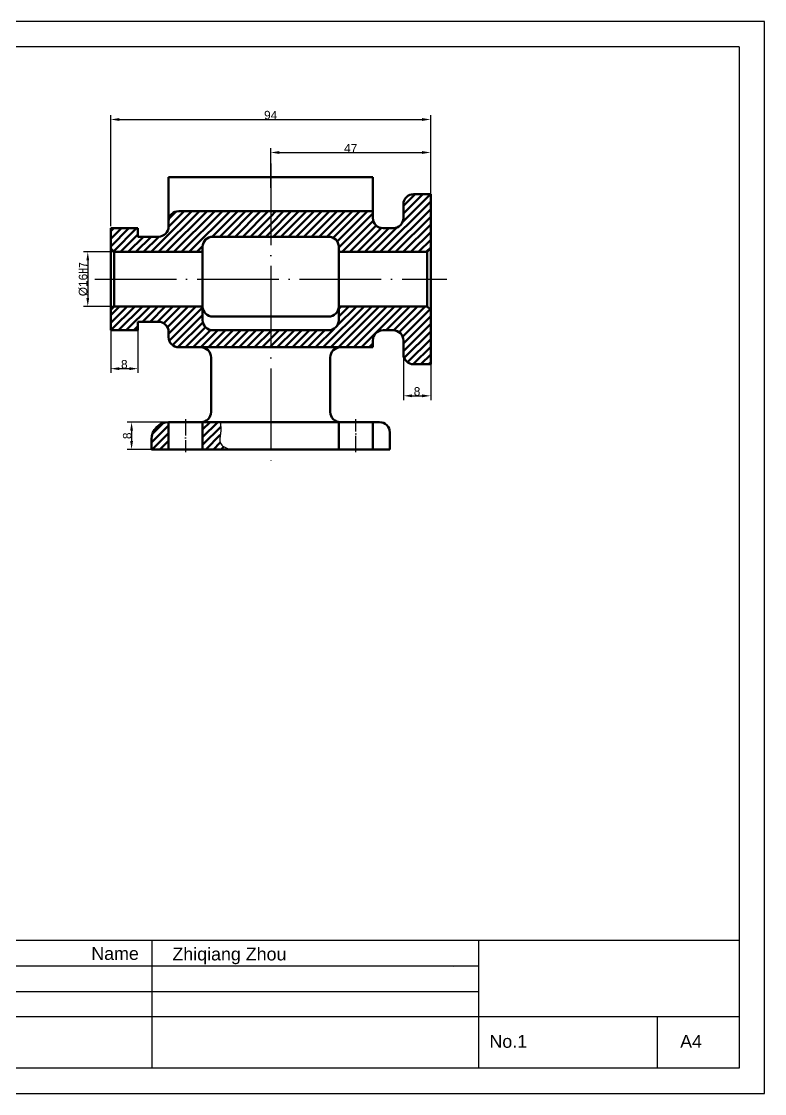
# Model space of a CAD drawing. Header units: millimetres. Extents: x 3996 to 4441, y 3040 to 3355.
# Drawn here: x 4222.9 to 4441.2, y 3040.1 to 3355.1 of the extents above; entities that cross this region are included whole.
import ezdxf

# ---------------------------------------------------------------- set-up
doc = ezdxf.new("R2010")
doc.units = ezdxf.units.MM
doc.linetypes.add('ACAD_ISO04W100', pattern=[30, 24, -3, 0, -3])
doc.layers.add('标注', color=3, linetype='Continuous')
doc.layers.add('细线', color=1, linetype='ACAD_ISO04W100')
doc.layers.add('粗线', color=7, linetype='Continuous', lineweight=50)
doc.styles.get("Standard").update_dxf_attribs({"font": 'arial.ttf'})
doc.dimstyles.new('机械无尺线', dxfattribs={"dimtxt": 2.5, "dimasz": 2.5, "dimexe": 1.25, "dimexo": 0.625, "dimgap": 0, "dimtad": 1, "dimtoh": 1, "dimdsep": 46, "dimtxsty": 'Standard', "dimcen": 0, "dimadec": 0, "dimazin": 0, "dimtfac": 1, "dimtofl": 0, "dimtmove": 0, "dimatfit": 3, "dimfxl": 0, "dimarcsym": 0})
pattern_1 = [(45, (21.61880215351721, 4.547473508864641e-13), (-1.122532015133644, 1.122532015133644), [])]

# ---------------------------------------------------------------- blocks, each defined once
blk = doc.blocks.new('*D10')
at = {"layer": 'Defpoints', "color": 0, "transparency": 16777216}
for p in [(4343.084483998735, 3316.630019859971), (4296.084483998735, 3305.664278978635), (4343.084483998735, 3304.402667183731)]:
    blk.add_point(p, dxfattribs=at)
at = {"layer": '标注', "color": 0, "lineweight": -2, "transparency": 16777216}
for p, q in [((4296.084483998735, 3306.289278978635), (4296.084483998735, 3317.880019859971)), ((4343.084483998735, 3305.027667183731), (4343.084483998735, 3317.880019859971)), ((4298.584483998735, 3316.630019859971), (4340.584483998735, 3316.630019859971))]:
    blk.add_line(p, q, dxfattribs=at)
at = {"layer": '标注', "color": 0, "transparency": 16777216}
for points in [[(4298.584483998735, 3317.046686526638), (4298.584483998735, 3316.213353193305), (4296.084483998735, 3316.630019859971)], [(4340.584483998735, 3317.046686526638), (4340.584483998735, 3316.213353193305), (4343.084483998735, 3316.630019859971)]]:
    blk.add_solid(points, dxfattribs=at)
at = {"layer": '标注', "color": 0, "transparency": 16777216, "insert": (4319.584483998735, 3317.880019859971), "char_height": 2.5, "attachment_point": 5}
blk.add_mtext('47', dxfattribs=at)
blk = doc.blocks.new('*D11')
at = {"layer": 'Defpoints', "color": 0, "transparency": 16777216}
for p in [(4343.084483998735, 3326.327577063824), (4249.084483998735, 3294.402667183731), (4343.084483998735, 3291.902667183731)]:
    blk.add_point(p, dxfattribs=at)
at = {"layer": '标注', "color": 0, "lineweight": -2, "transparency": 16777216}
for p, q in [((4249.084483998735, 3295.027667183731), (4249.084483998735, 3327.577577063824)), ((4343.084483998735, 3292.527667183731), (4343.084483998735, 3327.577577063824)), ((4251.584483998735, 3326.327577063824), (4340.584483998735, 3326.327577063824))]:
    blk.add_line(p, q, dxfattribs=at)
at = {"layer": '标注', "color": 0, "transparency": 16777216}
for points in [[(4251.584483998735, 3326.744243730491), (4251.584483998735, 3325.910910397158), (4249.084483998735, 3326.327577063824)], [(4340.584483998735, 3326.744243730491), (4340.584483998735, 3325.910910397158), (4343.084483998735, 3326.327577063824)]]:
    blk.add_solid(points, dxfattribs=at)
at = {"layer": '标注', "color": 0, "transparency": 16777216, "insert": (4296.084483998735, 3327.604009533129), "char_height": 2.5, "attachment_point": 5}
blk.add_mtext('94', dxfattribs=at)
blk = doc.blocks.new('*D12')
at = {"layer": 'Defpoints', "color": 0, "transparency": 16777216}
for p in [(4335.084483998735, 3259.402667183731), (4343.084483998735, 3259.402667183731), (4343.084483998735, 3245.143581413401)]:
    blk.add_point(p, dxfattribs=at)
at = {"layer": '标注', "color": 0, "lineweight": -2, "transparency": 16777216}
for p, q in [((4335.084483998735, 3258.777667183731), (4335.084483998735, 3243.893581413401)), ((4343.084483998735, 3258.777667183731), (4343.084483998735, 3243.893581413401)), ((4337.584483998735, 3245.143581413401), (4340.584483998735, 3245.143581413401))]:
    blk.add_line(p, q, dxfattribs=at)
at = {"layer": '标注', "color": 0, "transparency": 16777216}
for points in [[(4337.584483998735, 3245.560248080068), (4337.584483998735, 3244.726914746735), (4335.084483998735, 3245.143581413401)], [(4340.584483998735, 3245.560248080068), (4340.584483998735, 3244.726914746735), (4343.084483998735, 3245.143581413401)]]:
    blk.add_solid(points, dxfattribs=at)
at = {"layer": '标注', "color": 0, "transparency": 16777216, "insert": (4339.084483998735, 3246.420013882705), "char_height": 2.5, "attachment_point": 5}
blk.add_mtext('8', dxfattribs=at)
blk = doc.blocks.new('*D13')
at = {"layer": 'Defpoints', "color": 0, "transparency": 16777216}
for p in [(4257.084483998735, 3266.902667183731), (4249.084483998735, 3265.652667183731), (4257.084483998735, 3253.125111312984)]:
    blk.add_point(p, dxfattribs=at)
at = {"layer": '标注', "color": 0, "lineweight": -2, "transparency": 16777216}
for p, q in [((4249.084483998735, 3265.027667183731), (4249.084483998735, 3251.875111312984)), ((4257.084483998735, 3266.277667183731), (4257.084483998735, 3251.875111312984)), ((4251.584483998735, 3253.125111312984), (4254.584483998735, 3253.125111312984))]:
    blk.add_line(p, q, dxfattribs=at)
at = {"layer": '标注', "color": 0, "transparency": 16777216}
for points in [[(4251.584483998735, 3253.541777979651), (4251.584483998735, 3252.708444646318), (4249.084483998735, 3253.125111312984)], [(4254.584483998735, 3253.541777979651), (4254.584483998735, 3252.708444646318), (4257.084483998735, 3253.125111312984)]]:
    blk.add_solid(points, dxfattribs=at)
at = {"layer": '标注', "color": 0, "transparency": 16777216, "insert": (4253.084483998735, 3254.401543782289), "char_height": 2.5, "attachment_point": 5}
blk.add_mtext('8', dxfattribs=at)
blk = doc.blocks.new('*D14')
at = {"layer": 'Defpoints', "color": 0, "transparency": 16777216}
for p in [(4266.084483998737, 3237.402667183732), (4255.224674404158, 3229.402667183732), (4266.084483998737, 3229.402667183732)]:
    blk.add_point(p, dxfattribs=at)
at = {"layer": '标注', "color": 0, "lineweight": -2, "transparency": 16777216}
for p, q in [((4265.459483998737, 3237.402667183732), (4253.974674404158, 3237.402667183732)), ((4255.224674404158, 3234.902667183732), (4255.224674404158, 3231.902667183732)), ((4265.459483998737, 3229.402667183732), (4253.974674404158, 3229.402667183732))]:
    blk.add_line(p, q, dxfattribs=at)
at = {"layer": '标注', "color": 0, "transparency": 16777216}
for points in [[(4254.808007737491, 3234.902667183732), (4255.641341070825, 3234.902667183732), (4255.224674404158, 3237.402667183732)], [(4254.808007737491, 3231.902667183732), (4255.641341070825, 3231.902667183732), (4255.224674404158, 3229.402667183732)]]:
    blk.add_solid(points, dxfattribs=at)
at = {"layer": '标注', "color": 0, "transparency": 16777216, "insert": (4253.948241934853, 3233.40266718373), "char_height": 2.5, "attachment_point": 5, "rotation": 90}
blk.add_mtext('8', dxfattribs=at)
blk = doc.blocks.new('*D15')
at = {"layer": 'Defpoints', "color": 0, "transparency": 16777216}
for p in [(4255.224674404156, 3287.402667183732), (4242.353529623058, 3271.402667183732), (4255.224674404156, 3271.402667183732)]:
    blk.add_point(p, dxfattribs=at)
at = {"layer": '标注', "color": 0, "lineweight": -2, "transparency": 16777216}
for p, q in [((4254.599674404156, 3287.402667183732), (4241.103529623058, 3287.402667183732)), ((4242.353529623058, 3284.902667183732), (4242.353529623058, 3273.902667183732)), ((4254.599674404156, 3271.402667183732), (4241.103529623058, 3271.402667183732))]:
    blk.add_line(p, q, dxfattribs=at)
at = {"layer": '标注', "color": 0, "transparency": 16777216}
for points in [[(4241.936862956391, 3284.902667183732), (4242.770196289724, 3284.902667183732), (4242.353529623058, 3287.402667183732)], [(4241.936862956391, 3273.902667183732), (4242.770196289724, 3273.902667183732), (4242.353529623058, 3271.402667183732)]]:
    blk.add_solid(points, dxfattribs=at)
at = {"layer": '标注', "color": 0, "transparency": 16777216, "insert": (4241.007179009142, 3279.40266718373), "char_height": 2.5, "attachment_point": 5, "rotation": 90}
blk.add_mtext('%%C16{\\fSimSun|b0|i0|c134|p2;H7}', dxfattribs=at)

msp = doc.modelspace()

# ---------------------------------------------------------------- hatches: boundary and pattern name
at = {"layer": '粗线'}
h = msp.add_hatch(dxfattribs=at)
h.set_pattern_fill('LINE', color=4, scale=0.5, angle=45)
h.set_pattern_definition(pattern_1)
h.paths.add_polyline_path([(4313.084483998735, 3291.902667183731, -0.4142135623730951), (4316.084483998735, 3288.902667183731), (4316.084483998735, 3287.402667183731), (4342.084483998735, 3287.402667183731), (4343.084483998735, 3288.402667183731), (4343.084483998735, 3304.402667183731), (4338.084483998735, 3304.402667183731, 0.4142135623730951), (4335.084483998735, 3301.402667183731), (4335.084483998735, 3299.402667183731), (4335.084483998735, 3297.402667183731, -0.4142135623730951), (4332.084483998735, 3294.402667183731), (4329.084483998735, 3294.402667183731, -0.4142135623730951), (4326.084483998735, 3297.402667183731), (4326.084483998735, 3299.402667183731), (4296.084483998735, 3299.402667183731), (4296.084483998735, 3291.902667183731)])
h = msp.add_hatch(dxfattribs=at)
h.set_pattern_fill('LINE', color=4, scale=0.5, angle=45)
h.set_pattern_definition(pattern_1)
h.paths.add_polyline_path([(4276.084483998735, 3287.402667183731), (4276.084483998735, 3288.902667183731, -0.4142135623730951), (4279.084483998735, 3291.902667183731), (4296.084483998735, 3291.902667183731), (4296.084483998735, 3299.402667183731), (4276.084483998735, 3299.402667183731), (4269.084483998735, 3299.402667183731, 0.4142135623730951), (4266.084483998735, 3296.402667183731), (4266.084483998735, 3294.902667183731, -0.4142135623730951), (4263.084483998735, 3291.902667183731), (4257.084483998735, 3291.902667183731), (4257.084483998735, 3294.402667183731), (4249.084483998735, 3294.402667183731), (4249.084483998735, 3288.402667183731), (4250.084483998735, 3287.402667183731)])
h = msp.add_hatch(dxfattribs=at)
h.set_pattern_fill('LINE', color=4, scale=0.5, angle=45)
h.set_pattern_definition(pattern_1)
h.paths.add_polyline_path([(4276.084483998735, 3267.402667183731), (4276.084483998735, 3271.402667183731), (4250.084483998735, 3271.402667183731), (4249.084483998735, 3270.402667183731), (4249.084483998735, 3264.402667183731), (4257.084483998735, 3264.402667183731), (4257.084483998735, 3266.902667183731), (4263.084483998735, 3266.902667183731, -0.4142135623730951), (4266.084483998735, 3263.902667183731), (4266.084483998735, 3262.402667183731, 0.4142135623730951), (4269.084483998735, 3259.402667183731), (4296.084483998735, 3259.402667183731), (4296.084483998735, 3264.402667183731), (4279.084483998735, 3264.402667183731, -0.4142135623730951)])
h = msp.add_hatch(dxfattribs=at)
h.set_pattern_fill('LINE', color=4, scale=0.5, angle=45)
h.set_pattern_definition(pattern_1)
h.paths.add_polyline_path([(4343.084483998735, 3270.402667183731), (4342.084483998736, 3271.402667183731), (4316.084483998735, 3271.402667183731), (4316.084483998735, 3267.402667183731, -0.4142135623730951), (4313.084483998735, 3264.402667183731), (4296.084483998735, 3264.402667183731), (4296.084483998735, 3259.402667183731), (4326.084483998735, 3259.402667183731), (4326.084483998735, 3261.402667183731, -0.4142135623730951), (4329.084483998735, 3264.402667183731), (4332.084483998735, 3264.402667183731, -0.4142135623730951), (4335.084483998735, 3261.402667183731), (4335.084483998735, 3257.402667183731, 0.4142135623730951), (4338.084483998735, 3254.402667183731), (4343.084483998735, 3254.402667183731)])
h = msp.add_hatch(dxfattribs=at)
h.set_pattern_fill('LINE', color=4, scale=0.5, angle=45)
h.set_pattern_definition(pattern_1)
h.paths.add_polyline_path([(4266.084483998735, 3229.402667183731), (4266.084483998735, 3237.402667183731, 0.4142135623730951), (4261.084483998735, 3232.402667183731), (4261.084483998735, 3229.402667183731)])
h = msp.add_hatch(dxfattribs=at)
h.set_pattern_fill('LINE', color=4, scale=0.5, angle=45)
h.set_pattern_definition(pattern_1)
edge = h.paths.add_edge_path()
edge.add_spline(control_points=[(4284.058470631618, 3229.402667183731), (4282.895132335527, 3229.873939547972), (4280.710386150631, 3230.758987777955), (4281.508547751248, 3234.336473854093), (4281.39558230787, 3236.335085834583), (4281.335240529862, 3237.402667183731)], knot_values=[0, 0, 0, 0, 3.277211220450492, 6.154593840018872, 9.45399121278869, 9.45399121278869, 9.45399121278869, 9.45399121278869], degree=3, periodic=0)
edge.add_line((4281.335240529862, 3237.402667183731), (4276.084483998735, 3237.402667183731))
edge.add_line((4276.084483998735, 3237.402667183731), (4276.084483998735, 3229.402667183731))
edge.add_line((4276.084483998735, 3229.402667183731), (4284.058470631617, 3229.402667183731))

# ---------------------------------------------------------------- linework, layer by layer
for p, q in [((4433.664387084298, 3347.640032830279), (4025.664387084298, 3347.640032830279)), ((4433.664387084298, 3347.640032830279), (4433.664387084298, 3047.640032830279)), ((4433.664387084298, 3085.140032830279), (4156.164387084298, 3085.140032830279)), ((4261.164387084298, 3085.140032830279), (4261.164387084298, 3047.640032830279)), ((4357.164387084298, 3085.140032830279), (4357.164387084298, 3047.640032830279)), ((4201.164387084298, 3077.640032830279), (4357.164387084298, 3077.640032830279)), ((4357.164387084298, 3077.640032830279), (4349.667232736055, 3077.433449484813)), ((4201.164387084298, 3070.140032830279), (4357.164387084298, 3070.140032830279)), ((4433.664387084298, 3062.640032830279), (4156.164387084298, 3062.640032830279)), ((4409.664387084298, 3062.640032830279), (4409.664387084298, 3047.640032830279)), ((4433.664387084298, 3047.640032830279), (4025.664387084298, 3047.640032830279))]:
    msp.add_line(p, q)
msp.add_lwpolyline([(3995.664387084298, 3040.140032830279), (4441.164387084298, 3040.140032830279), (4441.164387084298, 3355.140032830279), (3995.664387084298, 3355.140032830279)], close=True)
msp.add_spline([(4281.335240529862, 3237.402667183731), (4281.335240529862, 3234.103269810961), (4281.335240529862, 3231.225887191392), (4284.058470631618, 3229.402667183731)], degree=3)
for p, q in [((4266.084483998735, 3309.402667183731), (4266.084483998735, 3294.902667183731)), ((4266.084483998735, 3309.402667183731), (4326.084483998735, 3309.402667183731)), ((4326.084483998735, 3309.402667183731), (4326.084483998735, 3297.402667183731)), ((4343.084483998735, 3304.402667183731), (4338.084483998735, 3304.402667183731)), ((4343.084483998735, 3304.402667183731), (4343.084483998735, 3254.402667183731)), ((4335.084483998735, 3299.402667183731), (4335.084483998735, 3301.402667183731)), ((4266.084483998735, 3299.402667183731), (4266.084483998735, 3294.902667183731)), ((4276.084483998735, 3299.402667183731), (4269.084483998735, 3299.402667183731)), ((4276.084483998735, 3299.402667183731), (4326.084483998735, 3299.402667183731)), ((4335.084483998735, 3299.402667183731), (4335.084483998735, 3297.402667183731)), ((4249.084483998735, 3294.402667183731), (4249.084483998735, 3264.402667183731)), ((4249.084483998735, 3294.402667183731), (4257.084483998735, 3294.402667183731)), ((4257.084483998735, 3294.402667183731), (4257.084483998735, 3291.902667183731)), ((4257.084483998735, 3291.902667183731), (4263.084483998735, 3291.902667183731)), ((4279.084483998735, 3291.902667183731), (4313.084483998735, 3291.902667183731)), ((4329.084483998735, 3294.402667183731), (4332.084483998735, 3294.402667183731)), ((4276.084483998735, 3288.902667183731), (4276.084483998735, 3267.402667183731)), ((4316.084483998735, 3288.902667183731), (4316.084483998735, 3267.402667183731)), ((4249.084483998735, 3288.402667183731), (4250.084483998735, 3287.402667183731)), ((4250.084483998735, 3287.402667183731), (4276.084483998735, 3287.402667183731)), ((4250.084483998733, 3287.402667183732), (4250.084483998737, 3271.402667183732)), ((4316.084483998735, 3287.402667183731), (4342.084483998734, 3287.402667183731)), ((4342.084483998735, 3287.402667183731), (4343.084483998735, 3288.402667183731)), ((4342.084483998734, 3287.402667183731), (4342.084483998735, 3271.402667183731)), ((4249.084483998735, 3270.402667183731), (4250.084483998735, 3271.402667183731)), ((4250.084483998735, 3271.402667183731), (4276.084483998735, 3271.402667183731)), ((4316.084483998735, 3271.402667183731), (4342.084483998736, 3271.402667183731)), ((4342.084483998735, 3271.402667183731), (4343.084483998735, 3270.402667183731)), ((4257.084483998735, 3264.402667183731), (4257.084483998735, 3266.902667183731)), ((4257.084483998735, 3266.902667183731), (4263.084483998735, 3266.902667183731)), ((4279.084483998735, 3268.402667183731), (4313.084483998735, 3268.402667183731)), ((4249.084483998735, 3264.402667183731), (4257.084483998735, 3264.402667183731)), ((4249.084483998735, 3264.402667183731), (4257.084483998735, 3264.402667183731)), ((4266.084483998735, 3264.402667183731), (4266.084483998735, 3262.402667183731)), ((4279.084483998735, 3264.402667183731), (4306.134721054818, 3264.402667183731)), ((4296.084483998735, 3264.402667183731), (4313.084483998735, 3264.402667183731)), ((4332.084483998735, 3264.402667183731), (4329.084483998735, 3264.402667183731)), ((4326.084483998735, 3261.402667183731), (4326.084483998735, 3259.402667183731)), ((4335.084483998735, 3261.402667183731), (4335.084483998735, 3257.402667183731)), ((4269.084483998735, 3259.402667183731), (4326.084483998735, 3259.402667183731)), ((4278.584483998735, 3256.402667183731), (4278.584483998735, 3240.402667183731)), ((4313.584483998735, 3256.402667183731), (4313.584483998735, 3240.402667183731)), ((4343.084483998735, 3254.402667183731), (4338.084483998735, 3254.402667183731)), ((4266.084483998735, 3237.402667183731), (4328.084483998735, 3237.402667183731)), ((4266.084483998735, 3237.402667183731), (4266.084483998735, 3229.402667183731)), ((4276.084483998735, 3237.402667183731), (4276.084483998735, 3229.402667183731)), ((4316.084483998735, 3229.402667183731), (4316.084483998735, 3237.402667183731)), ((4326.084483998735, 3229.402667183731), (4326.084483998735, 3237.402667183731)), ((4261.084483998735, 3232.402667183731), (4261.084483998735, 3229.402667183731)), ((4331.084483998735, 3229.402667183731), (4331.084483998735, 3234.402667183731)), ((4331.084483998735, 3229.402667183731), (4331.084483998735, 3234.402667183731)), ((4261.084483998735, 3229.402667183731), (4331.084483998735, 3229.402667183731))]:
    msp.add_line(p, q, dxfattribs=at)
for centre, radius, start, end in [((4338.084483998735, 3301.402667183731), 3, 90, 180), ((4269.084483998735, 3296.402667183731), 3, 90, 180), ((4263.084483998735, 3294.902667183731), 3, 270, 0), ((4329.084483998735, 3297.402667183731), 3, 180, 270), ((4332.084483998735, 3297.402667183731), 3, 270, 0), ((4279.084483998735, 3288.902667183731), 3, 90, 180), ((4313.084483998735, 3288.902667183731), 3, 0, 90), ((4279.084483998735, 3271.402667183731), 3, 180, 270), ((4313.084483998735, 3271.402667183731), 3, 270, 0), ((4263.084483998735, 3263.902667183731), 3, 0, 90), ((4279.084483998735, 3267.402667183731), 3, 180, 270), ((4313.084483998735, 3267.402667183731), 3, 270, 0), ((4329.084483998735, 3261.402667183731), 3, 90, 180), ((4332.084483998735, 3261.402667183731), 3, 0, 90), ((4269.084483998735, 3262.402667183731), 3, 180, 270), ((4275.584483998735, 3256.402667183731), 3, 0, 90), ((4316.584483998735, 3256.402667183731), 3, 90, 180), ((4338.084483998735, 3257.402667183731), 3, 180, 270), ((4275.584483998735, 3240.402667183731), 3, 270, 0), ((4316.584483998735, 3240.402667183731), 3, 180, 270), ((4266.084483998735, 3232.402667183731), 5, 90, 180), ((4328.084483998735, 3234.402667183731), 3, 0, 90)]:
    msp.add_arc(centre, radius, start, end, dxfattribs=at)
at = {"layer": '细线'}
for p, q in [((4296.084483998735, 3313.402667183731), (4296.084483998735, 3225.402667183731)), ((4244.384483998735, 3279.402667183731), (4347.784483998735, 3279.402667183731)), ((4338.084483998735, 3254.402667183731), (4343.084483998735, 3254.402667183731)), ((4331.084483998735, 3234.402667183731), (4331.084483998735, 3229.402667183731))]:
    msp.add_line(p, q, dxfattribs=at)
at = {"layer": '细线', "ltscale": 0.2}
for p, q in [((4271.084483998735, 3238.242667183731), (4271.084483998735, 3228.56266718373)), ((4321.084483998735, 3228.56266718373), (4321.084483998735, 3238.242667183731))]:
    msp.add_line(p, q, dxfattribs=at)

# ---------------------------------------------------------------- texts
for s, p in [('Name', (4243.383434020982, 3079.408532812956)), ('Zhiqiang Zhou', (4267.219094945926, 3079.25950742549))]:
    msp.add_text(s, height=3.75).set_placement(p)
at = {"char_height": 3.75, "attachment_point": 1}
for s, insert in [('No.1', (4360.351017058509, 3057.342336306448)), ('A4', (4416.378467518684, 3057.342336306448))]:
    msp.add_mtext_dynamic_manual_height_columns(s, width=60, gutter_width=18.75, heights=[6.262054618170115], dxfattribs=dict(at, insert=insert))

# ---------------------------------------------------------------- dimensions: what is measured, and where the dimension line sits
at = {"layer": '标注'}
for base, p1, p2, picture, middle in [((4343.084483998735, 3326.327577063824), (4249.084483998735, 3294.402667183731), (4343.084483998735, 3291.902667183731), '*D11', (4296.084483998735, 3327.604009533129)), ((4343.084483998735, 3316.630019859971), (4296.084483998735, 3305.664278978635), (4343.084483998735, 3304.402667183731), '*D10', (4319.584483998735, 3317.880019859971)), ((4257.084483998735, 3253.125111312984), (4249.084483998735, 3265.652667183731), (4257.084483998735, 3266.902667183731), '*D13', (4253.084483998735, 3254.401543782289)), ((4343.084483998735, 3245.143581413401), (4335.084483998735, 3259.402667183731), (4343.084483998735, 3259.402667183731), '*D12', (4339.084483998735, 3246.420013882705))]:
    dim = msp.add_linear_dim(base=base, p1=p1, p2=p2, dimstyle='机械无尺线', dxfattribs=at)
    dim.commit()
    dim.dimension.update_dxf_attribs({"geometry": picture, "text_midpoint": middle})
dim = msp.add_linear_dim(base=(4242.353529623058, 3271.402667183732), p1=(4255.224674404154, 3287.402667183731), p2=(4255.224674404154, 3271.402667183731), angle=90, text='%%C<>{\\fSimSun|b0|i0|c134|p2;H7}', dimstyle='机械无尺线', dxfattribs=at)
dim.commit()
dim.dimension.update_dxf_attribs({"geometry": '*D15', "text_midpoint": (4241.007179009142, 3279.40266718373)})
dim = msp.add_linear_dim(base=(4255.224674404158, 3229.402667183732), p1=(4266.084483998735, 3237.402667183731), p2=(4266.084483998735, 3229.402667183731), angle=90, dimstyle='机械无尺线', dxfattribs=at)
dim.commit()
dim.dimension.update_dxf_attribs({"geometry": '*D14', "text_midpoint": (4253.948241934853, 3233.40266718373)})

doc.saveas('drawing.dxf')
